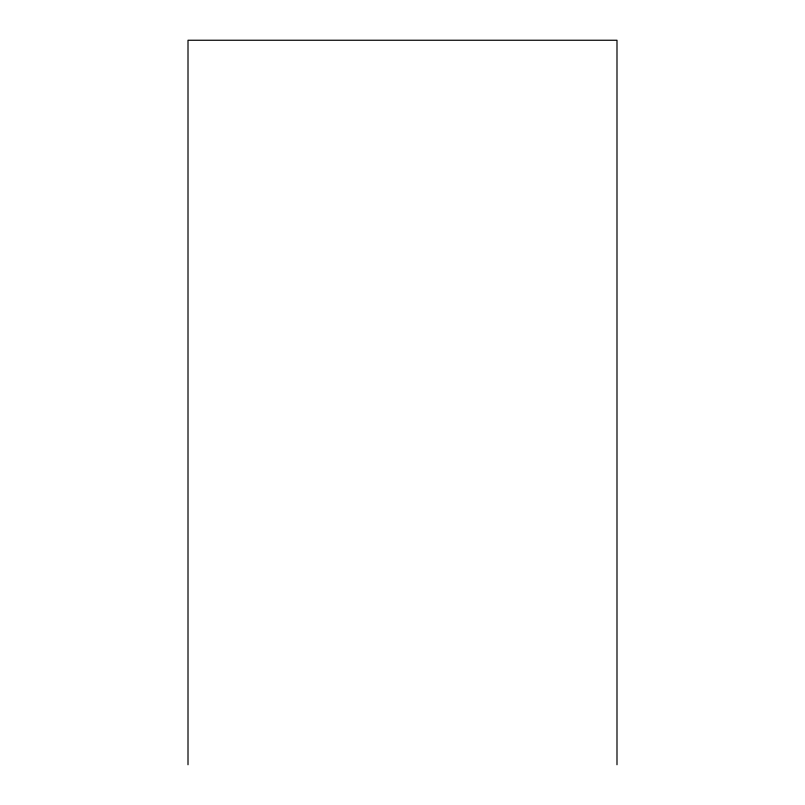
<?xml version="1.0" encoding="UTF-8"?>
<svg xmlns="http://www.w3.org/2000/svg" width="805" height="805" viewBox="0 0 805 805"><rect width="100%" height="100%" fill="white"/><g stroke="black" fill="none" stroke-linecap="round" stroke-linejoin="round"><path stroke-width="1.21" d="M616.992 764.75L616.992 40.25L188.008 40.25L188.008 764.75"/></g></svg>
